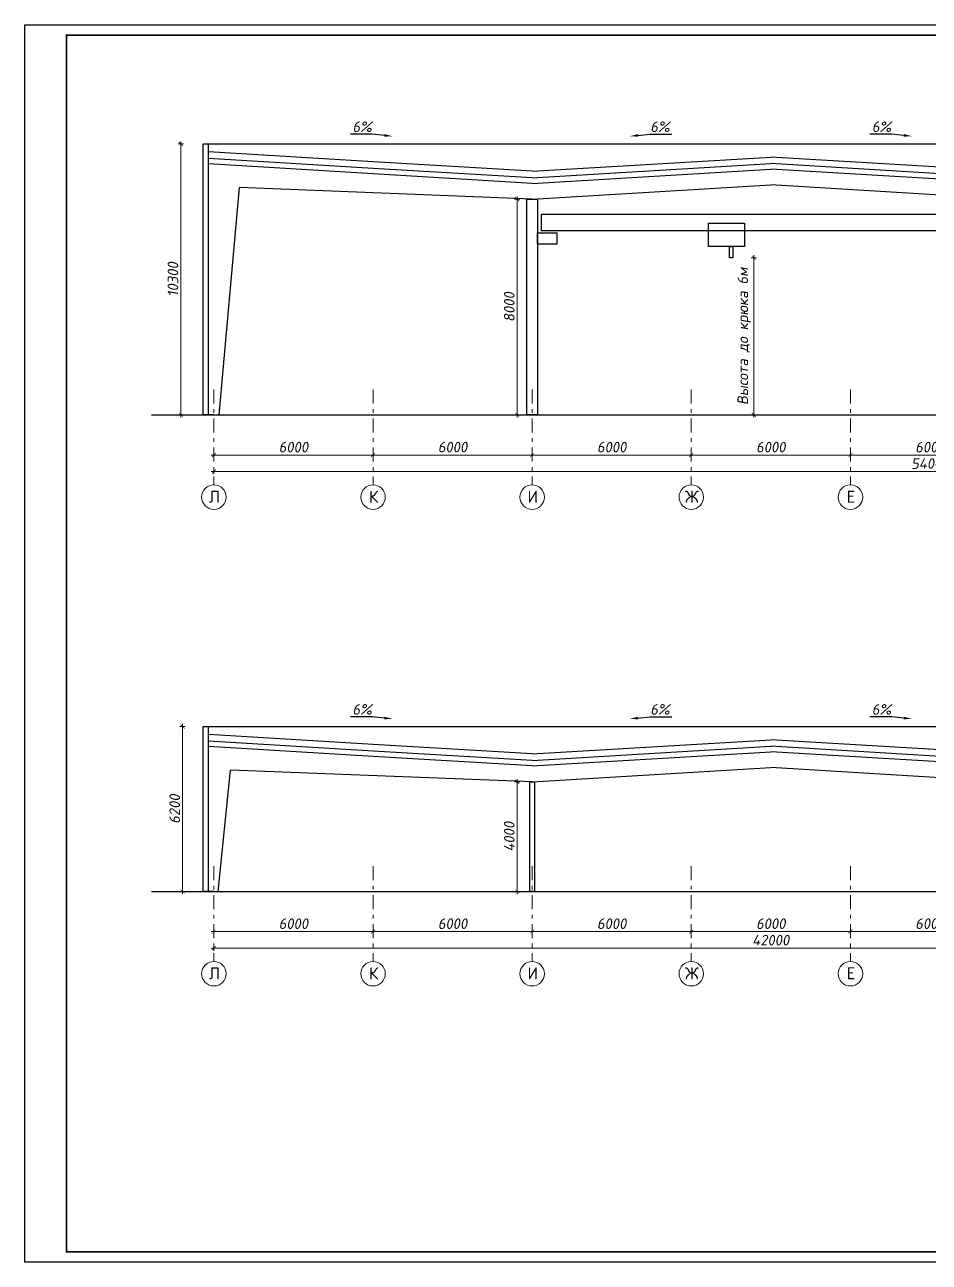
# Model space of a CAD drawing. Header units: millimetres. Extents: x -2648 to 2168491, y -277796 to 297800.
# Drawn here: x 8502 to 42605, y -277796 to -231113 of the extents above; entities that cross this region are included whole.
import ezdxf
from ezdxf import colors
from ezdxf.entities.mleader import LeaderData, LeaderLine
from ezdxf.enums import TextEntityAlignment as Align
from ezdxf.math import Vec2, Vec3

# ---------------------------------------------------------------- set-up
doc = ezdxf.new("R2010")
doc.units = ezdxf.units.MM
doc.linetypes.add('Штрихштриховая', pattern=[1093.611073, 529.166651, -211.666656, 141.111112, -211.666656])
doc.layers.get('0').update_dxf_attribs({"lineweight": 0})
doc.layers.get('Defpoints').update_dxf_attribs({"color": 252})
doc.layers.add('Axes', color=1, linetype='Continuous')
doc.layers.add('Dimension', color=162, linetype='Continuous', lineweight=25)
doc.layers.add('я_12', color=1, linetype='Continuous', lineweight=20)
doc.styles.add('Лена', font='isocpeur.ttf', dxfattribs={"oblique": 10})
doc.dimstyles.new('S-100', dxfattribs={"dimscale": 100, "dimtxt": 1, "dimasz": 1.5, "dimexe": 1, "dimexo": 1, "dimgap": 1, "dimtad": 1, "dimdec": 0, "dimzin": 0, "dimdsep": 46, "dimtxsty": 'Лена', "dimblk": 'ARCHTICK', "dimcen": 2, "dimdle": 1, "dimclrd": 256, "dimclre": 256, "dimclrt": 256, "dimadec": 0, "dimazin": 0, "dimtfac": 1, "dimtdec": 0, "dimtmove": 1, "dimatfit": 2, "dimfxl": 1, "dimtolj": 1, "dimtzin": 0, "dimlwd": 20, "dimlwe": 20, "dimarcsym": 0})

# ---------------------------------------------------------------- blocks, each defined once
blk = doc.blocks.new('_ArchTick')
at = {"color": 0, "linetype": 'ByBlock', "const_width": 0.15}
blk.add_lwpolyline([(-0.5, -0.5), (0.5, 0.5)], dxfattribs=at)
blk = doc.blocks.new('*D286')
at = {"layer": 'Defpoints', "color": 0, "lineweight": -2, "ltscale": 100, "transparency": 16777216}
for p in [(15634, -247788), (69634, -247597), (69634, -247966)]:
    blk.add_point(p, dxfattribs=at)
at = {"layer": 'Dimension', "lineweight": 20, "ltscale": 100, "transparency": 16777216}
for p, q in [((15634, -247888), (15634, -248066)), ((69634, -247866), (69634, -248066)), ((15534, -247966), (69734, -247966))]:
    blk.add_line(p, q, dxfattribs=at)
at = {"layer": 'Dimension', "lineweight": 20, "ltscale": 100, "transparency": 16777216, "xscale": 150, "yscale": 150, "zscale": 150, "rotation": 180}
blk.add_blockref('_ArchTick', (15634, -247966), dxfattribs=at)
at = {"layer": 'Dimension', "lineweight": 20, "ltscale": 100, "transparency": 16777216, "xscale": 150, "yscale": 150, "zscale": 150}
blk.add_blockref('_ArchTick', (69634, -247966), dxfattribs=at)
at = {"layer": 'Dimension', "lineweight": -2, "ltscale": 100, "transparency": 16777216, "insert": (42634, -247666), "char_height": 400, "attachment_point": 5, "style": 'Лена'}
blk.add_mtext('\\A1;54000', dxfattribs=at)
blk = doc.blocks.new('*D290')
at = {"layer": 'Defpoints', "color": 0, "lineweight": -2, "ltscale": 100, "transparency": 16777216}
for p in [(39634, -247166), (45634, -246976), (45634, -247345)]:
    blk.add_point(p, dxfattribs=at)
at = {"layer": 'Dimension', "lineweight": 20, "ltscale": 100, "transparency": 16777216}
for p, q in [((39534, -247345), (45734, -247345)), ((39634, -247266), (39634, -247445)), ((45634, -247245), (45634, -247445))]:
    blk.add_line(p, q, dxfattribs=at)
at = {"layer": 'Dimension', "lineweight": 20, "ltscale": 100, "transparency": 16777216, "xscale": 150, "yscale": 150, "zscale": 150, "rotation": 180}
blk.add_blockref('_ArchTick', (39634, -247345), dxfattribs=at)
at = {"layer": 'Dimension', "lineweight": 20, "ltscale": 100, "transparency": 16777216, "xscale": 150, "yscale": 150, "zscale": 150}
blk.add_blockref('_ArchTick', (45634, -247345), dxfattribs=at)
at = {"layer": 'Dimension', "lineweight": -2, "ltscale": 100, "transparency": 16777216, "insert": (42634, -247045), "char_height": 400, "attachment_point": 5, "style": 'Лена'}
blk.add_mtext('\\A1;6000', dxfattribs=at)
blk = doc.blocks.new('*D291')
at = {"layer": 'Defpoints', "color": 0, "lineweight": -2, "ltscale": 100, "transparency": 16777216}
for p in [(33634, -247166), (39634, -246976), (39634, -247345)]:
    blk.add_point(p, dxfattribs=at)
at = {"layer": 'Dimension', "lineweight": 20, "ltscale": 100, "transparency": 16777216}
for p, q in [((33534, -247345), (39734, -247345)), ((33634, -247266), (33634, -247445)), ((39634, -247245), (39634, -247445))]:
    blk.add_line(p, q, dxfattribs=at)
at = {"layer": 'Dimension', "lineweight": 20, "ltscale": 100, "transparency": 16777216, "xscale": 150, "yscale": 150, "zscale": 150, "rotation": 180}
blk.add_blockref('_ArchTick', (33634, -247345), dxfattribs=at)
at = {"layer": 'Dimension', "lineweight": 20, "ltscale": 100, "transparency": 16777216, "xscale": 150, "yscale": 150, "zscale": 150}
blk.add_blockref('_ArchTick', (39634, -247345), dxfattribs=at)
at = {"layer": 'Dimension', "lineweight": -2, "ltscale": 100, "transparency": 16777216, "insert": (36634, -247045), "char_height": 400, "attachment_point": 5, "style": 'Лена'}
blk.add_mtext('\\A1;6000', dxfattribs=at)
blk = doc.blocks.new('*D292')
at = {"layer": 'Defpoints', "color": 0, "lineweight": -2, "ltscale": 100, "transparency": 16777216}
for p in [(27634, -247166), (33634, -246976), (33634, -247345)]:
    blk.add_point(p, dxfattribs=at)
at = {"layer": 'Dimension', "lineweight": 20, "ltscale": 100, "transparency": 16777216}
for p, q in [((27534, -247345), (33734, -247345)), ((27634, -247266), (27634, -247445)), ((33634, -247245), (33634, -247445))]:
    blk.add_line(p, q, dxfattribs=at)
at = {"layer": 'Dimension', "lineweight": 20, "ltscale": 100, "transparency": 16777216, "xscale": 150, "yscale": 150, "zscale": 150, "rotation": 180}
blk.add_blockref('_ArchTick', (27634, -247345), dxfattribs=at)
at = {"layer": 'Dimension', "lineweight": 20, "ltscale": 100, "transparency": 16777216, "xscale": 150, "yscale": 150, "zscale": 150}
blk.add_blockref('_ArchTick', (33634, -247345), dxfattribs=at)
at = {"layer": 'Dimension', "lineweight": -2, "ltscale": 100, "transparency": 16777216, "insert": (30634, -247045), "char_height": 400, "attachment_point": 5, "style": 'Лена'}
blk.add_mtext('\\A1;6000', dxfattribs=at)
blk = doc.blocks.new('*D293')
at = {"layer": 'Defpoints', "color": 0, "lineweight": -2, "ltscale": 100, "transparency": 16777216}
for p in [(21634, -247166), (27634, -246976), (27634, -247345)]:
    blk.add_point(p, dxfattribs=at)
at = {"layer": 'Dimension', "lineweight": 20, "ltscale": 100, "transparency": 16777216}
for p, q in [((21534, -247345), (27734, -247345)), ((21634, -247266), (21634, -247445)), ((27634, -247245), (27634, -247445))]:
    blk.add_line(p, q, dxfattribs=at)
at = {"layer": 'Dimension', "lineweight": 20, "ltscale": 100, "transparency": 16777216, "xscale": 150, "yscale": 150, "zscale": 150, "rotation": 180}
blk.add_blockref('_ArchTick', (21634, -247345), dxfattribs=at)
at = {"layer": 'Dimension', "lineweight": 20, "ltscale": 100, "transparency": 16777216, "xscale": 150, "yscale": 150, "zscale": 150}
blk.add_blockref('_ArchTick', (27634, -247345), dxfattribs=at)
at = {"layer": 'Dimension', "lineweight": -2, "ltscale": 100, "transparency": 16777216, "insert": (24634, -247045), "char_height": 400, "attachment_point": 5, "style": 'Лена'}
blk.add_mtext('\\A1;6000', dxfattribs=at)
blk = doc.blocks.new('*D294')
at = {"layer": 'Defpoints', "color": 0, "lineweight": -2, "ltscale": 100, "transparency": 16777216}
for p in [(15634, -247166), (21634, -246976), (21634, -247345)]:
    blk.add_point(p, dxfattribs=at)
at = {"layer": 'Dimension', "lineweight": 20, "ltscale": 100, "transparency": 16777216}
for p, q in [((15534, -247345), (21734, -247345)), ((15634, -247266), (15634, -247445)), ((21634, -247245), (21634, -247445))]:
    blk.add_line(p, q, dxfattribs=at)
at = {"layer": 'Dimension', "lineweight": 20, "ltscale": 100, "transparency": 16777216, "xscale": 150, "yscale": 150, "zscale": 150, "rotation": 180}
blk.add_blockref('_ArchTick', (15634, -247345), dxfattribs=at)
at = {"layer": 'Dimension', "lineweight": 20, "ltscale": 100, "transparency": 16777216, "xscale": 150, "yscale": 150, "zscale": 150}
blk.add_blockref('_ArchTick', (21634, -247345), dxfattribs=at)
at = {"layer": 'Dimension', "lineweight": -2, "ltscale": 100, "transparency": 16777216, "insert": (18634, -247045), "char_height": 400, "attachment_point": 5, "style": 'Лена'}
blk.add_mtext('\\A1;6000', dxfattribs=at)
blk = doc.blocks.new('*D303')
at = {"layer": 'Defpoints', "color": 0, "lineweight": -2, "ltscale": 100, "transparency": 16777216}
for p in [(35200, -239900), (35990, -239900), (35200, -245827)]:
    blk.add_point(p, dxfattribs=at)
at = {"layer": 'Dimension', "lineweight": 20, "ltscale": 100, "transparency": 16777216}
for p, q in [((35890, -239900), (36090, -239900)), ((35990, -245927), (35990, -239800)), ((35890, -245827), (36090, -245827))]:
    blk.add_line(p, q, dxfattribs=at)
at = {"layer": 'Dimension', "lineweight": 20, "ltscale": 100, "transparency": 16777216, "xscale": 150, "yscale": 150, "zscale": 150}
for p, rotation in [((35990, -239900), 90), ((35990, -245827), 270)]:
    blk.add_blockref('_ArchTick', p, dxfattribs=dict(at, rotation=rotation))
at = {"layer": 'Dimension', "lineweight": -2, "ltscale": 100, "transparency": 16777216, "insert": (35630, -242864), "char_height": 400, "attachment_point": 5, "rotation": 90, "style": 'Лена'}
blk.add_mtext('\\A1;Высота до крюка 6м', dxfattribs=at)
blk = doc.blocks.new('*D304')
at = {"layer": 'Defpoints', "color": 0, "lineweight": -2, "ltscale": 100, "transparency": 16777216}
for p in [(27634, -237696), (27071, -245827), (27634, -245827)]:
    blk.add_point(p, dxfattribs=at)
at = {"layer": 'Dimension', "lineweight": 20, "ltscale": 100, "transparency": 16777216}
for p, q in [((27071, -237596), (27071, -245927)), ((27171, -237696), (26971, -237696)), ((27171, -245827), (26971, -245827))]:
    blk.add_line(p, q, dxfattribs=at)
at = {"layer": 'Dimension', "lineweight": 20, "ltscale": 100, "transparency": 16777216, "xscale": 150, "yscale": 150, "zscale": 150}
for p, rotation in [((27071, -237696), 90), ((27071, -245827), 270)]:
    blk.add_blockref('_ArchTick', p, dxfattribs=dict(at, rotation=rotation))
at = {"layer": 'Dimension', "lineweight": -2, "ltscale": 100, "transparency": 16777216, "insert": (26771, -241761), "char_height": 400, "attachment_point": 5, "rotation": 90, "style": 'Лена'}
blk.add_mtext('\\A1;8000', dxfattribs=at)
blk = doc.blocks.new('*D305')
at = {"layer": 'Defpoints', "color": 0, "lineweight": -2, "ltscale": 100, "transparency": 16777216}
for p in [(18672, -235611), (14390, -245827), (18672, -245827)]:
    blk.add_point(p, dxfattribs=at)
at = {"layer": 'Dimension', "lineweight": 20, "ltscale": 100, "transparency": 16777216}
for p, q in [((14490, -235611), (14290, -235611)), ((14390, -235511), (14390, -245927)), ((14490, -245827), (14290, -245827))]:
    blk.add_line(p, q, dxfattribs=at)
at = {"layer": 'Dimension', "lineweight": 20, "ltscale": 100, "transparency": 16777216, "xscale": 150, "yscale": 150, "zscale": 150}
for p, rotation in [((14390, -235611), 90), ((14390, -245827), 270)]:
    blk.add_blockref('_ArchTick', p, dxfattribs=dict(at, rotation=rotation))
at = {"layer": 'Dimension', "lineweight": -2, "ltscale": 100, "transparency": 16777216, "insert": (14090, -240719), "char_height": 400, "attachment_point": 5, "rotation": 90, "style": 'Лена'}
blk.add_mtext('\\A1;10300', dxfattribs=at)
blk = doc.blocks.new('*D308')
at = {"layer": 'Defpoints', "color": 0, "lineweight": -2, "ltscale": 100, "transparency": 16777216}
for p in [(57634, -265577), (15634, -265768), (57634, -265946)]:
    blk.add_point(p, dxfattribs=at)
at = {"layer": 'Dimension', "lineweight": 20, "ltscale": 100, "transparency": 16777216}
for p, q in [((15534, -265946), (57734, -265946)), ((15634, -265868), (15634, -266046)), ((57634, -265846), (57634, -266046))]:
    blk.add_line(p, q, dxfattribs=at)
at = {"layer": 'Dimension', "lineweight": 20, "ltscale": 100, "transparency": 16777216, "xscale": 150, "yscale": 150, "zscale": 150, "rotation": 180}
blk.add_blockref('_ArchTick', (15634, -265946), dxfattribs=at)
at = {"layer": 'Dimension', "lineweight": 20, "ltscale": 100, "transparency": 16777216, "xscale": 150, "yscale": 150, "zscale": 150}
blk.add_blockref('_ArchTick', (57634, -265946), dxfattribs=at)
at = {"layer": 'Dimension', "lineweight": -2, "ltscale": 100, "transparency": 16777216, "insert": (36634, -265646), "char_height": 400, "attachment_point": 5, "style": 'Лена'}
blk.add_mtext('\\A1;42000', dxfattribs=at)
blk = doc.blocks.new('*D311')
at = {"layer": 'Defpoints', "color": 0, "lineweight": -2, "ltscale": 100, "transparency": 16777216}
for p in [(39634, -265146), (45634, -264956), (45634, -265324)]:
    blk.add_point(p, dxfattribs=at)
at = {"layer": 'Dimension', "lineweight": 20, "ltscale": 100, "transparency": 16777216}
for p, q in [((39534, -265324), (45734, -265324)), ((39634, -265246), (39634, -265424)), ((45634, -265224), (45634, -265424))]:
    blk.add_line(p, q, dxfattribs=at)
at = {"layer": 'Dimension', "lineweight": 20, "ltscale": 100, "transparency": 16777216, "xscale": 150, "yscale": 150, "zscale": 150, "rotation": 180}
blk.add_blockref('_ArchTick', (39634, -265324), dxfattribs=at)
at = {"layer": 'Dimension', "lineweight": 20, "ltscale": 100, "transparency": 16777216, "xscale": 150, "yscale": 150, "zscale": 150}
blk.add_blockref('_ArchTick', (45634, -265324), dxfattribs=at)
at = {"layer": 'Dimension', "lineweight": -2, "ltscale": 100, "transparency": 16777216, "insert": (42634, -265024), "char_height": 400, "attachment_point": 5, "style": 'Лена'}
blk.add_mtext('\\A1;6000', dxfattribs=at)
blk = doc.blocks.new('*D312')
at = {"layer": 'Defpoints', "color": 0, "lineweight": -2, "ltscale": 100, "transparency": 16777216}
for p in [(33634, -265146), (39634, -264956), (39634, -265324)]:
    blk.add_point(p, dxfattribs=at)
at = {"layer": 'Dimension', "lineweight": 20, "ltscale": 100, "transparency": 16777216}
for p, q in [((33534, -265324), (39734, -265324)), ((33634, -265246), (33634, -265424)), ((39634, -265224), (39634, -265424))]:
    blk.add_line(p, q, dxfattribs=at)
at = {"layer": 'Dimension', "lineweight": 20, "ltscale": 100, "transparency": 16777216, "xscale": 150, "yscale": 150, "zscale": 150, "rotation": 180}
blk.add_blockref('_ArchTick', (33634, -265324), dxfattribs=at)
at = {"layer": 'Dimension', "lineweight": 20, "ltscale": 100, "transparency": 16777216, "xscale": 150, "yscale": 150, "zscale": 150}
blk.add_blockref('_ArchTick', (39634, -265324), dxfattribs=at)
at = {"layer": 'Dimension', "lineweight": -2, "ltscale": 100, "transparency": 16777216, "insert": (36634, -265024), "char_height": 400, "attachment_point": 5, "style": 'Лена'}
blk.add_mtext('\\A1;6000', dxfattribs=at)
blk = doc.blocks.new('*D313')
at = {"layer": 'Defpoints', "color": 0, "lineweight": -2, "ltscale": 100, "transparency": 16777216}
for p in [(27634, -265146), (33634, -264956), (33634, -265324)]:
    blk.add_point(p, dxfattribs=at)
at = {"layer": 'Dimension', "lineweight": 20, "ltscale": 100, "transparency": 16777216}
for p, q in [((27534, -265324), (33734, -265324)), ((27634, -265246), (27634, -265424)), ((33634, -265224), (33634, -265424))]:
    blk.add_line(p, q, dxfattribs=at)
at = {"layer": 'Dimension', "lineweight": 20, "ltscale": 100, "transparency": 16777216, "xscale": 150, "yscale": 150, "zscale": 150, "rotation": 180}
blk.add_blockref('_ArchTick', (27634, -265324), dxfattribs=at)
at = {"layer": 'Dimension', "lineweight": 20, "ltscale": 100, "transparency": 16777216, "xscale": 150, "yscale": 150, "zscale": 150}
blk.add_blockref('_ArchTick', (33634, -265324), dxfattribs=at)
at = {"layer": 'Dimension', "lineweight": -2, "ltscale": 100, "transparency": 16777216, "insert": (30634, -265024), "char_height": 400, "attachment_point": 5, "style": 'Лена'}
blk.add_mtext('\\A1;6000', dxfattribs=at)
blk = doc.blocks.new('*D314')
at = {"layer": 'Defpoints', "color": 0, "lineweight": -2, "ltscale": 100, "transparency": 16777216}
for p in [(21634, -265146), (27634, -264956), (27634, -265324)]:
    blk.add_point(p, dxfattribs=at)
at = {"layer": 'Dimension', "lineweight": 20, "ltscale": 100, "transparency": 16777216}
for p, q in [((21534, -265324), (27734, -265324)), ((21634, -265246), (21634, -265424)), ((27634, -265224), (27634, -265424))]:
    blk.add_line(p, q, dxfattribs=at)
at = {"layer": 'Dimension', "lineweight": 20, "ltscale": 100, "transparency": 16777216, "xscale": 150, "yscale": 150, "zscale": 150, "rotation": 180}
blk.add_blockref('_ArchTick', (21634, -265324), dxfattribs=at)
at = {"layer": 'Dimension', "lineweight": 20, "ltscale": 100, "transparency": 16777216, "xscale": 150, "yscale": 150, "zscale": 150}
blk.add_blockref('_ArchTick', (27634, -265324), dxfattribs=at)
at = {"layer": 'Dimension', "lineweight": -2, "ltscale": 100, "transparency": 16777216, "insert": (24634, -265024), "char_height": 400, "attachment_point": 5, "style": 'Лена'}
blk.add_mtext('\\A1;6000', dxfattribs=at)
blk = doc.blocks.new('*D315')
at = {"layer": 'Defpoints', "color": 0, "lineweight": -2, "ltscale": 100, "transparency": 16777216}
for p in [(15634, -265146), (21634, -264956), (21634, -265324)]:
    blk.add_point(p, dxfattribs=at)
at = {"layer": 'Dimension', "lineweight": 20, "ltscale": 100, "transparency": 16777216}
for p, q in [((15534, -265324), (21734, -265324)), ((15634, -265246), (15634, -265424)), ((21634, -265224), (21634, -265424))]:
    blk.add_line(p, q, dxfattribs=at)
at = {"layer": 'Dimension', "lineweight": 20, "ltscale": 100, "transparency": 16777216, "xscale": 150, "yscale": 150, "zscale": 150, "rotation": 180}
blk.add_blockref('_ArchTick', (15634, -265324), dxfattribs=at)
at = {"layer": 'Dimension', "lineweight": 20, "ltscale": 100, "transparency": 16777216, "xscale": 150, "yscale": 150, "zscale": 150}
blk.add_blockref('_ArchTick', (21634, -265324), dxfattribs=at)
at = {"layer": 'Dimension', "lineweight": -2, "ltscale": 100, "transparency": 16777216, "insert": (18634, -265024), "char_height": 400, "attachment_point": 5, "style": 'Лена'}
blk.add_mtext('\\A1;6000', dxfattribs=at)
blk = doc.blocks.new('*D316')
at = {"layer": 'Defpoints', "color": 0, "lineweight": -2, "ltscale": 100, "transparency": 16777216}
for p in [(27634, -259676), (27071, -263807), (27634, -263807)]:
    blk.add_point(p, dxfattribs=at)
at = {"layer": 'Dimension', "lineweight": 20, "ltscale": 100, "transparency": 16777216}
for p, q in [((27171, -259676), (26971, -259676)), ((27071, -259576), (27071, -263907)), ((27171, -263807), (26971, -263807))]:
    blk.add_line(p, q, dxfattribs=at)
at = {"layer": 'Dimension', "lineweight": 20, "ltscale": 100, "transparency": 16777216, "xscale": 150, "yscale": 150, "zscale": 150}
for p, rotation in [((27071, -259676), 90), ((27071, -263807), 270)]:
    blk.add_blockref('_ArchTick', p, dxfattribs=dict(at, rotation=rotation))
at = {"layer": 'Dimension', "lineweight": -2, "ltscale": 100, "transparency": 16777216, "insert": (26771, -261741), "char_height": 400, "attachment_point": 5, "rotation": 90, "style": 'Лена'}
blk.add_mtext('\\A1;4000', dxfattribs=at)
blk = doc.blocks.new('*D317')
at = {"layer": 'Defpoints', "color": 0, "lineweight": -2, "ltscale": 100, "transparency": 16777216}
for p in [(17919, -257591), (14455, -263807), (17919, -263807)]:
    blk.add_point(p, dxfattribs=at)
at = {"layer": 'Dimension', "lineweight": 20, "ltscale": 100, "transparency": 16777216}
for p, q in [((14555, -257591), (14355, -257591)), ((14455, -257491), (14455, -263907)), ((14555, -263807), (14355, -263807))]:
    blk.add_line(p, q, dxfattribs=at)
at = {"layer": 'Dimension', "lineweight": 20, "ltscale": 100, "transparency": 16777216, "xscale": 150, "yscale": 150, "zscale": 150}
for p, rotation in [((14455, -257591), 90), ((14455, -263807), 270)]:
    blk.add_blockref('_ArchTick', p, dxfattribs=dict(at, rotation=rotation))
at = {"layer": 'Dimension', "lineweight": -2, "ltscale": 100, "transparency": 16777216, "insert": (14155, -260699), "char_height": 400, "attachment_point": 5, "rotation": 90, "style": 'Лена'}
blk.add_mtext('\\A1;6200', dxfattribs=at)

msp = doc.modelspace()

# ---------------------------------------------------------------- linework, layer by layer
at = {"lineweight": -2, "ltscale": 100}
for p, q in [((15233.9, -245827.2), (15233.9, -235610.6)), ((15233.9, -235610.6), (70033.9, -235610.6)), ((15433.9, -245827.2), (15433.9, -235610.6)), ((15433.9, -235910.6), (15433.9, -235610.6)), ((21633.9, -236282.6), (15433.9, -235910.6)), ((21633.9, -236532.6), (15433.9, -236160.6)), ((27633.9, -236642.6), (36633.9, -236102.6)), ((45633.9, -236642.6), (36633.9, -236102.6)), ((21633.9, -236735.6), (15433.9, -236363.6)), ((27633.9, -236642.6), (21633.9, -236282.6)), ((27633.9, -236892.6), (21633.9, -236532.6)), ((27633.9, -236892.6), (36633.9, -236352.6)), ((27633.9, -237095.6), (36633.9, -236555.6)), ((45633.9, -236892.6), (36633.9, -236352.6)), ((45633.9, -237095.6), (36633.9, -236555.6)), ((27633.9, -237095.6), (21633.9, -236735.6)), ((15833.9, -245827.2), (16597.9, -237257)), ((27633.9, -237695.6), (16597.9, -237257)), ((27633.9, -237695.6), (36633.9, -237155.6)), ((45633.9, -237695.6), (36633.9, -237155.6)), ((13279.1, -245827.2), (72535.6, -245827.2)), ((15633.9, -245827.2), (15233.9, -245827.2)), ((15233.9, -263807.1), (15233.9, -257590.5)), ((15233.9, -257590.5), (58033.9, -257590.5)), ((15433.9, -263807.1), (15433.9, -257590.5)), ((15433.9, -257890.5), (15433.9, -257590.5)), ((21633.9, -258262.5), (15433.9, -257890.5)), ((21633.9, -258512.5), (15433.9, -258140.5)), ((27633.9, -258622.5), (36633.9, -258082.5)), ((45633.9, -258622.5), (36633.9, -258082.5)), ((21633.9, -258715.5), (15433.9, -258343.5)), ((27633.9, -258622.5), (21633.9, -258262.5)), ((27633.9, -258872.5), (21633.9, -258512.5)), ((27633.9, -258872.5), (36633.9, -258332.5)), ((27633.9, -259075.5), (36633.9, -258535.5)), ((45633.9, -258872.5), (36633.9, -258332.5)), ((45633.9, -259075.5), (36633.9, -258535.5)), ((27633.9, -259075.5), (21633.9, -258715.5)), ((15790, -263807.1), (16260.1, -259237)), ((27633.9, -259675.5), (16260.1, -259237)), ((27633.9, -259675.5), (36633.9, -259135.5)), ((45633.9, -259675.5), (36633.9, -259135.5)), ((13279.1, -263807.1), (58840.9, -263807.1)), ((15633.9, -263807.1), (15233.9, -263807.1))]:
    msp.add_line(p, q, dxfattribs=at)
at = {"ltscale": 100, "const_width": 62.9}
msp.add_lwpolyline([(10074.3, -231505.9), (74126.3, -231505.9), (74126.3, -277403.3), (10074.3, -277403.3)], close=True, dxfattribs=at)
at = {"lineweight": -2, "ltscale": 100}
for points in [[(27433.9, -237695.6), (27833.9, -237695.6), (27833.9, -245827.2), (27433.9, -245827.2)], [(27981.8, -238257.9), (45378.1, -238257.9), (45378.1, -238886.8), (27981.8, -238886.8)], [(27833.9, -238957.3), (28563.6, -238957.3), (28563.6, -239386.5), (27833.9, -239386.5)], [(34284.2, -238597.6), (35644.8, -238597.6), (35644.8, -239478.6), (34284.2, -239478.6)], [(35199.7, -239900.4), (35075, -239900.4), (35075, -239478.6), (35199.7, -239478.6)], [(27550.6, -259675.5), (27717.3, -259675.5), (27717.3, -263807.1), (27550.6, -263807.1)]]:
    msp.add_lwpolyline(points, close=True, dxfattribs=at)
at = {"layer": 'Defpoints'}
msp.add_lwpolyline([(8502.5, -231113), (74519.2, -231113), (74519.2, -277796.3), (8502.5, -277796.3)], close=True, dxfattribs=at)
at = {"layer": 'я_12', "linetype": 'Штрихштриховая'}
for p, q in [((15633.9, -244870.1), (15633.9, -248470.1)), ((21633.9, -244870.1), (21633.9, -248470.1)), ((27633.9, -244870.1), (27633.9, -248470.1)), ((33633.9, -244870.1), (33633.9, -248470.1)), ((39633.9, -244870.1), (39633.9, -248470.1)), ((15633.9, -262850), (15633.9, -266450)), ((21633.9, -262850), (21633.9, -266450)), ((27633.9, -262850), (27633.9, -266450)), ((33633.9, -262850), (33633.9, -266450)), ((39633.9, -262850), (39633.9, -266450))]:
    msp.add_line(p, q, dxfattribs=at)
at = {"layer": 'я_12', "linetype": 'Continuous', "ltscale": 5}
for centre in [(15633.9, -248932.1), (21633.9, -248932.1), (27633.9, -248932.1), (33633.9, -248932.1), (39633.9, -248932.1), (15633.9, -266912), (21633.9, -266912), (27633.9, -266912), (33633.9, -266912), (39633.9, -266912)]:
    msp.add_circle(centre, 462, dxfattribs=at)

# ---------------------------------------------------------------- texts
at = {"layer": 'Axes', "style": 'Лена'}
for s, p in [('Л', (15656.2, -249141.7)), ('К', (21656.2, -249141.7)), ('И', (27656.2, -249141.7)), ('Ж', (33656.2, -249141.7)), ('Е', (39656.2, -249141.7)), ('Л', (15656.2, -267121.6)), ('К', (21656.2, -267121.6)), ('И', (27656.2, -267121.6)), ('Ж', (33656.2, -267121.6)), ('Е', (39656.2, -267121.6))]:
    msp.add_text(s, height=450, dxfattribs=at).set_placement(p, align=Align.CENTER)

# ---------------------------------------------------------------- dimensions: what is measured, and where the dimension line sits
at = {"layer": 'Dimension', "color": 1, "lineweight": -2, "ltscale": 100}
for base, p1, p2, text, picture, middle in [((14389.7, -245827.2), (18672.2, -235610.6), (18672.2, -245827.2), '10300', '*D305', (14089.7, -240718.9)), ((27070.6, -245827.2), (27633.9, -237695.6), (27633.9, -245827.2), '8000', '*D304', (26770.6, -241761.4)), ((35990.2, -239900.4), (35199.7, -245827.2), (35199.7, -239900.4), 'Высота до крюка 6м', '*D303', (35630.2, -242863.8)), ((14455.1, -263807.1), (17919.3, -257590.5), (17919.3, -263807.1), '6200', '*D317', (14155.1, -260698.8)), ((27070.6, -263807.1), (27633.9, -259675.5), (27633.9, -263807.1), '4000', '*D316', (26770.6, -261741.3))]:
    dim = msp.add_linear_dim(base=base, p1=p1, p2=p2, angle=90, text=text, dimstyle='S-100', override={"dimtxt": 4, "dimtxsty": 'Лена', "dimatfit": 3, "dimfxlon": 1}, dxfattribs=at)
    dim.commit()
    dim.dimension.update_dxf_attribs({"geometry": picture, "text_midpoint": middle})
for base, p1, p2, picture, middle in [((21633.9, -247344.5), (15633.9, -247166.5), (21633.9, -246975.7), '*D294', (18633.9, -247044.5)), ((27633.9, -247344.5), (21633.9, -247166.5), (27633.9, -246975.7), '*D293', (24633.9, -247044.5)), ((33633.9, -247344.5), (27633.9, -247166.5), (33633.9, -246975.7), '*D292', (30633.9, -247044.5)), ((39633.9, -247344.5), (33633.9, -247166.5), (39633.9, -246975.7), '*D291', (36633.9, -247044.5)), ((45633.9, -247344.5), (39633.9, -247166.5), (45633.9, -246975.7), '*D290', (42633.9, -247044.5)), ((69633.9, -247965.7), (15633.9, -247787.7), (69633.9, -247596.9), '*D286', (42633.9, -247665.7)), ((21633.9, -265324.4), (15633.9, -265146.4), (21633.9, -264955.6), '*D315', (18633.9, -265024.4)), ((27633.9, -265324.4), (21633.9, -265146.4), (27633.9, -264955.6), '*D314', (24633.9, -265024.4)), ((33633.9, -265324.4), (27633.9, -265146.4), (33633.9, -264955.6), '*D313', (30633.9, -265024.4)), ((39633.9, -265324.4), (33633.9, -265146.4), (39633.9, -264955.6), '*D312', (36633.9, -265024.4)), ((45633.9, -265324.4), (39633.9, -265146.4), (45633.9, -264955.6), '*D311', (42633.9, -265024.4)), ((57633.9, -265945.6), (15633.9, -265767.6), (57633.9, -265576.8), '*D308', (36633.9, -265645.6))]:
    dim = msp.add_linear_dim(base=base, p1=p1, p2=p2, angle=180, dimstyle='S-100', override={"dimtxt": 4, "dimtxsty": 'Лена', "dimatfit": 3, "dimfxlon": 1}, dxfattribs=at)
    dim.commit()
    dim.dimension.update_dxf_attribs({"geometry": picture, "text_midpoint": middle})

# ---------------------------------------------------------------- leaders
at = {"lineweight": -2, "ltscale": 100}
ml = msp.add_multileader_mtext('Standard', dxfattribs=at)
ml.set_content('6%', color=256, style='Лена')
ml.set_leader_properties()
ml.build(insert=Vec2(0, 0))
ml.multileader.update_dxf_attribs({"text_left_attachment_type": 6, "text_right_attachment_type": 6, "arrow_head_size": 300})
ctx = ml.context
ctx.base_point, ctx.char_height, ctx.arrow_head_size, ctx.plane_origin = Vec3(20954.4, -235239.6), 400, 300, Vec3(22362.3, -235317.1)
ctx.left_attachment, ctx.right_attachment, ctx.text_align_type = 6, 6, 2
notes = []
notes.append((ctx, [(0, (1, 1, 0), (21606.4, -235239.6), (-1, 0), 8, [(0, [(22362.3, -235317.1)], 0, [])])]))
ctx.mtext.insert, ctx.mtext.alignment, ctx.mtext.flow_direction = Vec3(21596.4, -234759.6), 3, 5
ml = msp.add_multileader_mtext('Standard', dxfattribs=at)
ml.set_content('6%', color=256, style='Лена')
ml.set_leader_properties()
ml.build(insert=Vec2(0, 0))
ml.multileader.update_dxf_attribs({"text_left_attachment_type": 6, "text_right_attachment_type": 6, "arrow_head_size": 300})
ctx = ml.context
ctx.base_point, ctx.char_height, ctx.arrow_head_size, ctx.plane_origin = Vec3(32086.7, -235239.6), 400, 300, Vec3(31322.8, -235317.1)
ctx.left_attachment, ctx.right_attachment = 6, 6
notes.append((ctx, [(0, (1, 1, 0), (32078.7, -235239.6), (1, 0), 8, [(0, [(31322.8, -235317.1)], 0, [])])]))
ctx.mtext.insert, ctx.mtext.flow_direction = Vec3(32088.7, -234759.6), 5
ml = msp.add_multileader_mtext('Standard', dxfattribs=at)
ml.set_content('6%', color=256, style='Лена')
ml.set_leader_properties()
ml.build(insert=Vec2(0, 0))
ml.multileader.update_dxf_attribs({"text_left_attachment_type": 6, "text_right_attachment_type": 6, "arrow_head_size": 300})
ctx = ml.context
ctx.base_point, ctx.char_height, ctx.arrow_head_size, ctx.plane_origin = Vec3(40537.2, -235239.6), 400, 300, Vec3(41945.1, -235317.1)
ctx.left_attachment, ctx.right_attachment, ctx.text_align_type = 6, 6, 2
notes.append((ctx, [(0, (1, 1, 0), (41189.2, -235239.6), (-1, 0), 8, [(0, [(41945.1, -235317.1)], 0, [])])]))
ctx.mtext.insert, ctx.mtext.alignment, ctx.mtext.flow_direction = Vec3(41179.2, -234759.6), 3, 5
ml = msp.add_multileader_mtext('Standard', dxfattribs=at)
ml.set_content('6%', color=256, style='Лена')
ml.set_leader_properties()
ml.build(insert=Vec2(0, 0))
ml.multileader.update_dxf_attribs({"text_left_attachment_type": 6, "text_right_attachment_type": 6, "arrow_head_size": 300})
ctx = ml.context
ctx.base_point, ctx.char_height, ctx.arrow_head_size, ctx.plane_origin = Vec3(20954.4, -257219.5), 400, 300, Vec3(22362.3, -257297)
ctx.left_attachment, ctx.right_attachment, ctx.text_align_type = 6, 6, 2
notes.append((ctx, [(0, (1, 1, 0), (21606.4, -257219.5), (-1, 0), 8, [(0, [(22362.3, -257297)], 0, [])])]))
ctx.mtext.insert, ctx.mtext.alignment, ctx.mtext.flow_direction = Vec3(21596.4, -256739.5), 3, 5
ml = msp.add_multileader_mtext('Standard', dxfattribs=at)
ml.set_content('6%', color=256, style='Лена')
ml.set_leader_properties()
ml.build(insert=Vec2(0, 0))
ml.multileader.update_dxf_attribs({"text_left_attachment_type": 6, "text_right_attachment_type": 6, "arrow_head_size": 300})
ctx = ml.context
ctx.base_point, ctx.char_height, ctx.arrow_head_size, ctx.plane_origin = Vec3(32086.7, -257219.5), 400, 300, Vec3(31322.8, -257297)
ctx.left_attachment, ctx.right_attachment = 6, 6
notes.append((ctx, [(0, (1, 1, 0), (32078.7, -257219.5), (1, 0), 8, [(0, [(31322.8, -257297)], 0, [])])]))
ctx.mtext.insert, ctx.mtext.flow_direction = Vec3(32088.7, -256739.5), 5
ml = msp.add_multileader_mtext('Standard', dxfattribs=at)
ml.set_content('6%', color=256, style='Лена')
ml.set_leader_properties()
ml.build(insert=Vec2(0, 0))
ml.multileader.update_dxf_attribs({"text_left_attachment_type": 6, "text_right_attachment_type": 6, "arrow_head_size": 300})
ctx = ml.context
ctx.base_point, ctx.char_height, ctx.arrow_head_size, ctx.plane_origin = Vec3(40537.2, -257219.5), 400, 300, Vec3(41945.1, -257297)
ctx.left_attachment, ctx.right_attachment, ctx.text_align_type = 6, 6, 2
notes.append((ctx, [(0, (1, 1, 0), (41189.2, -257219.5), (-1, 0), 8, [(0, [(41945.1, -257297)], 0, [])])]))
ctx.mtext.insert, ctx.mtext.alignment, ctx.mtext.flow_direction = Vec3(41179.2, -256739.5), 3, 5
for ctx, leaders in notes:
    for number, flags, end, landing, length, lines in leaders:
        leader = LeaderData()
        leader.index, (leader.has_last_leader_line, leader.has_dogleg_vector, leader.attachment_direction) = number, flags
        leader.last_leader_point, leader.dogleg_vector, leader.dogleg_length = Vec3(end), Vec3(landing), length
        for number, points, colour, breaks in lines:
            line = LeaderLine()
            line.index, line.vertices, line.color, line.breaks = number, Vec3.list(points), colors.encode_raw_color(colour), breaks
            leader.lines.append(line)
        ctx.leaders.append(leader)

doc.saveas('drawing.dxf')
